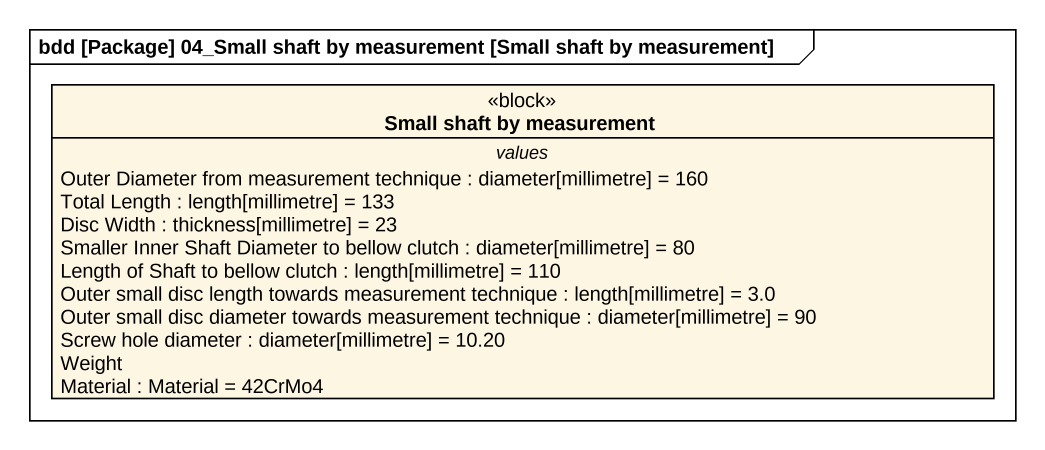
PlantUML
@startuml
mainframe bdd [Package] 04_Small shaft by measurement [Small shaft by measurement]
hide circle
hide empty members
class "Small shaft by measurement" as Small_shaft_by_measurement <<block>> {
  -- values --
  Outer Diameter from measurement technique : diameter[millimetre] = 160
  Total Length : length[millimetre] = 133
  Disc Width : thickness[millimetre] = 23
  Smaller Inner Shaft Diameter to bellow clutch : diameter[millimetre] = 80
  Length of Shaft to bellow clutch : length[millimetre] = 110
  Outer small disc length towards measurement technique : length[millimetre] = 3.0
  Outer small disc diameter towards measurement technique : diameter[millimetre] = 90
  Screw hole diameter : diameter[millimetre] = 10.20
  Weight
  Material : Material = 42CrMo4
}
@enduml
